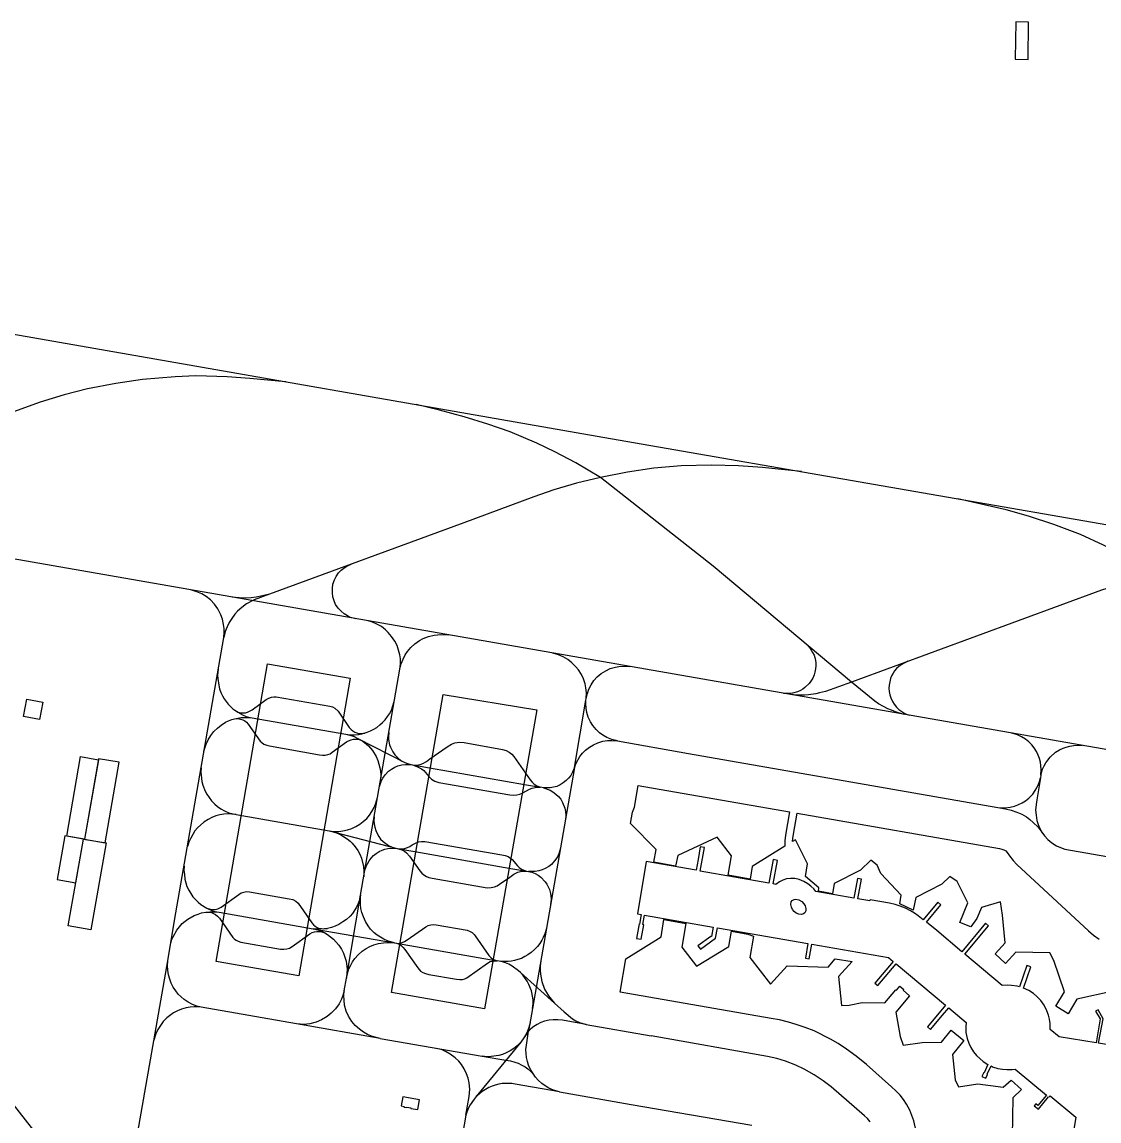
# Model space of a CAD drawing. Header units: metres. Extents: x -2114 to 2684, y -1968 to 1933.
# Drawn here: x -1002 to 140, y 473 to 1638 of the extents above; entities that cross this region are included whole.
import ezdxf

# ---------------------------------------------------------------- set-up
doc = ezdxf.new("R2010")
doc.units = ezdxf.units.M
for name, color, linetype in [('Apron', 6, 'Continuous'), ('Industrial', 1, 'Continuous'), ('Runway', 2, 'Continuous'), ('Taxiway', 3, 'Continuous'), ('Unclassified', 1, 'Continuous'), ('Yes', 1, 'Continuous')]:
    doc.layers.add(name, color=color, linetype=linetype)

msp = doc.modelspace()

# ---------------------------------------------------------------- linework, layer by layer
at = {"layer": 'Apron'}
for points in [[(-741.6, 958.1), (-654.1, 942.8), (-708.7, 627.3), (-796.1, 642.5), (-741.6, 958.1)], [(-555.4, 925.7), (-456.2, 909.2), (-511.6, 592.3), (-610.1, 609.6), (-555.4, 925.7)], [(-309, 743.7), (-332.2, 747.8), (-329.6, 761.4), (-356.8, 788.8), (-354.7, 800.9), (-352.5, 806.3), (-348.6, 829.2), (-188.2, 801.2), (-192.4, 776.4), (-193.1, 770.5), (-193.1, 764.8), (-227.8, 743.3), (-229.9, 729.8), (-253.4, 734.1), (-249.8, 754.6), (-265, 774.2), (-306.8, 754.8), (-309, 743.7)], [(155, 611), (116.2, 602.8), (107.1, 587.2), (94.1, 595.1), (103.2, 610.3), (91.9, 643.7), (87.7, 651.9), (51.7, 652.3), (40.8, 640.6), (29.9, 650.8), (40.5, 662.5), (37.7, 691.6), (35.5, 705.7), (15.3, 699.9), (10.4, 688.2), (3.8, 679.3), (-7.8, 684), (0.8, 704.9), (-10.5, 727.4), (-18.3, 732.7), (-26.8, 724.5), (-54.3, 710.5), (-57, 696.9), (-71.3, 703.6), (-69.9, 712.9), (-91.3, 736), (-95.5, 744.5), (-102, 750), (-113, 739.4), (-140.8, 725.4), (-142.8, 714.2), (-157.7, 717), (-157.1, 720.8), (-171.5, 732.8), (-169.1, 746.1), (-182.1, 771.6), (-185.1, 769.7), (-184.9, 773.1), (-184.2, 777.5), (-180.2, 799.9)], [(-180.2, 799.9), (34.4, 762.4), (37, 761.8), (39.1, 760.9), (41, 759.7), (42.4, 758.2), (44.9, 754.4), (48.7, 749.5), (52.7, 745.2), (128.7, 675.1), (134.2, 670.6), (139.9, 666.4)], [(-54.1, 462.6), (-56.5, 473.5), (-60.8, 485.1), (-64.4, 491.2), (-67.5, 496.1), (-70.9, 500.7), (-75.4, 505.4), (-80, 509.8), (-106.6, 533.2), (-117.5, 542.2), (-128, 549.8), (-136.6, 555.6), (-144.7, 560.4), (-162.2, 569.1), (-171.6, 572.7), (-181.4, 575.9), (-189.4, 578.2), (-199, 580.6), (-207.8, 582.3), (-367.8, 610), (-361.9, 645.4), (-324.3, 668.7), (-321.4, 687.2), (-298.2, 683), (-302.5, 657.6), (-286.8, 637.5), (-252.5, 658.4), (-249.8, 674.7), (-232.3, 671.7), (-226.6, 669.5), (-230.4, 646.9), (-208.4, 618.6), (-190.8, 637.8), (-147.3, 636.7), (-139.8, 645.4), (-121.7, 642.4), (-136.4, 626.5), (-133.3, 596), (-125, 596.1), (-111.3, 599.1), (-87.3, 598.7), (-75.5, 612.5), (-75, 612.1), (-71.2, 616.5), (-66.9, 612.9), (-67.7, 612), (-60.9, 606.1), (-75.6, 588.8), (-71.1, 563.1), (-67.7, 553.9), (-47.5, 556.8), (-27.3, 556.9), (-16.9, 569.7), (-3.6, 558.8), (-15.5, 544), (-12.6, 517.2), (-9.2, 509.8), (11.3, 512.8), (38.3, 509.5), (46.6, 516.9), (57.7, 506.9), (48.6, 498.2), (47.8, 456.9)]]:
    msp.add_lwpolyline(points, dxfattribs=at)
at = {"layer": 'Industrial'}
for points in [[(-939.9, 859.8), (-921.1, 856.4), (-935.6, 772.1), (-954.5, 775.5), (-939.9, 859.8)], [(-920.9, 857.5), (-935.6, 772.1), (-914, 768.4), (-898.9, 853.7), (-920.9, 857.5)], [(-936.8, 772.4), (-956.7, 775.9), (-964.8, 729.4), (-945, 725.8), (-936.8, 772.4)]]:
    msp.add_lwpolyline(points, dxfattribs=at)
at = {"layer": 'Runway'}
msp.add_lwpolyline([(-1575, 1406.2), (-378, 1196.8), (216.5, 1093.9), (1187.6, 924.4)], dxfattribs=at)
at = {"layer": 'Taxiway'}
for points in [[(-722.3, 1257), (-760.6, 1260.7), (-784.4, 1262.3), (-806.4, 1263.1), (-817.8, 1263.2), (-839.7, 1262.4), (-874.4, 1259.4), (-902.6, 1255.3), (-932.7, 1249.7), (-957.4, 1243.1), (-982.9, 1235.6), (-1074.7, 1202.2), (-1160.5, 1170.5), (-1278.9, 1127), (-1285.1, 1125.1), (-1292.5, 1123.4), (-1300.5, 1122.5), (-1309.5, 1122.2), (-1320.3, 1123)], [(-66.5, 904.5), (-71.6, 905.8), (-75.9, 907.2), (-80.2, 908.8), (-84, 910.5), (-88.7, 912.8), (-93.8, 915.8), (-97.9, 918.6), (-122.5, 938.8), (-269.2, 1061.7), (-388.7, 1155.7), (-414.7, 1171.1), (-437, 1182.7), (-456.3, 1191.9), (-484.3, 1203.9), (-508.2, 1212.2), (-533.1, 1219.8), (-559.5, 1226.9), (-584.2, 1232.9)], [(-175.6, 1161.8), (-200.4, 1164.3), (-216.8, 1166.2), (-242.2, 1168.1), (-271.1, 1168.8), (-303.1, 1167.8), (-332.1, 1165.4), (-360.1, 1161.3), (-388.7, 1155.7), (-414, 1149.5), (-438.3, 1142.4), (-459.3, 1135.1), (-533.5, 1107.7), (-739.7, 1032), (-747.1, 1030), (-753.7, 1028.8), (-759.1, 1028.2), (-765.5, 1027.7), (-771.7, 1027.9), (-779.3, 1028.7)], [(-1506.3, 1155.5), (-1506.2, 1149.6), (-1505.6, 1142.3), (-1504.2, 1134.8), (-1502.7, 1128.5), (-1500, 1120.1), (-1497, 1113.3), (-1493.9, 1107.7), (-1488.5, 1099.6), (-1470.3, 1075.9), (-1437.4, 1034.3), (-695.3, 87.4), (-260.9, -467.4), (-233.9, -502.1), (-171.8, -580.7), (-112.8, -656.4)], [(1367.9, 654.2), (1146, 692.7), (706.7, 769.5), (646.9, 780), (598.9, 788.8), (559.5, 795.1), (528.3, 800.6), (286.9, 842.9), (-1506.3, 1155.5)], [(528.3, 800.6), (521, 802.1), (515.1, 804), (508.6, 806.3), (502, 809.5), (496.6, 812.7), (491.3, 816.3), (485.7, 820.5), (320.7, 958.8), (247.2, 1019.9), (221.2, 1039.5), (200.8, 1052.7), (177.7, 1066.6), (144.8, 1084), (120.1, 1095.1), (92.1, 1105.8), (65.2, 1114.5), (41.5, 1121.2), (-9.8, 1133.1)], [(-648.1, 1005.8), (-653.7, 1007.3), (-656.9, 1008.8), (-660.3, 1011), (-663.8, 1013.9), (-666.7, 1017), (-669.5, 1021.1), (-671.2, 1024.9), (-672.5, 1029.1), (-673, 1033.4), (-673, 1037.9), (-672.3, 1042.5), (-670.7, 1047.2), (-669, 1050.7), (-666.4, 1054.4), (-663.8, 1057.2), (-660.7, 1059.6), (-657.6, 1061.6), (-653.2, 1063.8)], [(423.8, 1057.8), (394.1, 1060.4), (364.9, 1064), (336.4, 1065.4), (314.6, 1065.6), (288.6, 1064.6), (261, 1062.6), (230.8, 1058.2), (200.8, 1052.7), (175.2, 1046.5), (142.4, 1036.2), (-122.5, 938.8), (-150, 928.9), (-156.4, 927.2), (-160.4, 926.4), (-168.3, 925.3), (-172.2, 925), (-180.8, 925), (-187.3, 925.5)], [(-788, 986.1), (-787.8, 991.5), (-787.8, 995.6), (-788.3, 999.7), (-789.5, 1005.4), (-791.3, 1010.2), (-794.5, 1016.3), (-798, 1021.3), (-802.3, 1025.8), (-806.9, 1029.4), (-811.5, 1032.2), (-816.7, 1034.5), (-823.1, 1036.4)], [(-739.7, 1032), (-755.9, 1025.9), (-763.9, 1021.8), (-768.8, 1017.8), (-773.5, 1013.8), (-776.3, 1010.7), (-779.7, 1006.3), (-782.3, 1002), (-784.5, 997.4), (-786.5, 992.2), (-788, 986.1)], [(-601.4, 952.3), (-600.8, 958.1), (-600.9, 963.5), (-601.5, 967.8), (-602.7, 972.5), (-604.3, 977.4), (-606.7, 982), (-610.1, 987.1), (-613.7, 991.2), (-616.7, 994.2), (-621, 997.5), (-625.8, 1000.2), (-630.3, 1002.1), (-635.1, 1003.6)], [(-973.4, 76.4), (-968.1, 78), (-964.2, 79.6), (-960.5, 81.7), (-956.5, 84.5), (-953.3, 87.2), (-950.3, 90.3), (-947.5, 93.7), (-945.1, 97.3), (-943.1, 100.7), (-941.3, 105.1), (-939.8, 110.4), (-901.7, 330.4), (-881.6, 447.5), (-847.5, 643.4), (-840.3, 686.1), (-788, 986.1)], [(-601.4, 952.3), (-600, 958.2), (-598, 963.2), (-595.8, 967.5), (-593.4, 971.1), (-589.7, 975.5), (-585.7, 979.2), (-580.7, 982.7), (-576.7, 984.9), (-571.2, 987.1), (-565, 988.6), (-558, 989.2), (-549.7, 988.7)], [(-170, 978.7), (-167.2, 975.4), (-165.2, 972.6), (-163.8, 970.2), (-162.2, 967.1), (-161.5, 964.8), (-160.8, 961.7), (-160.4, 959.2), (-160.3, 955.9), (-160.6, 952.7), (-161.3, 949.4), (-162.1, 946.4), (-163.7, 942.9), (-165.6, 939.7), (-167.5, 937.2), (-171.9, 932.9), (-174.2, 931.2), (-176.8, 929.7), (-179.8, 928.4), (-185.1, 926.9), (-188, 926.6), (-191.1, 926.5), (-194.8, 926.8)], [(-403.8, 921.5), (-403.6, 927.5), (-404.1, 932.7), (-405.1, 937), (-406.8, 942.1), (-408.9, 946.7), (-412, 951.7), (-414.8, 955), (-419.2, 959.3), (-423.2, 962.7), (-428.4, 965.6), (-433.2, 967.8), (-439.2, 969.4)], [(-404.1, 919.6), (-402.6, 926.8), (-401, 931.1), (-398.4, 936), (-395.6, 940.3), (-392.2, 944.3), (-388, 947.8), (-383.1, 950.8), (-378.3, 953.1), (-372.9, 954.7), (-369.1, 955.4), (-364.5, 955.7), (-357.5, 955.2)], [(-63, 960.8), (-69.8, 957.1), (-72.5, 955.1), (-74.7, 953), (-76.8, 950.7), (-78.4, 948.2), (-80, 945.3), (-81.1, 942.6), (-82, 939.1), (-82.6, 935.6), (-82.8, 932.2), (-82.6, 928.6), (-81.9, 925.3), (-80.9, 922), (-79.1, 918.2), (-77.2, 915.2), (-74.8, 912.2), (-72.3, 909.8), (-69.1, 907.4), (-66.1, 905.6), (-63.5, 904.3), (-60.8, 903.5)], [(-793.9, 952.5), (-794.6, 946.1), (-794.5, 942.7), (-793.5, 935.5), (-792.5, 931.7), (-791.3, 927.8), (-789.5, 924.1), (-787.8, 921.1), (-783.3, 915.2), (-778.5, 910.4), (-776.4, 908.8), (-773.1, 906.7), (-767.6, 903.7), (-764.3, 902.3), (-761.6, 901.6), (-757.9, 900.9)], [(-660.5, 611.6), (-658.1, 624.8), (-643, 712.7), (-601.4, 952.3)], [(-776.4, 908.8), (-773, 907), (-770.1, 906.3), (-767.6, 906.1), (-765.2, 906.3), (-763, 906.8), (-758, 909.4), (-743, 920.3), (-740.3, 921.7), (-737.4, 922.8), (-735, 923.1), (-732.7, 923), (-675.7, 913.2), (-672.8, 912.5), (-670.5, 911.2), (-666.9, 907.8), (-655, 890.7), (-653, 888.4), (-651.2, 887), (-649.2, 885.8), (-647.1, 884.9), (-645.5, 884.4), (-643.3, 884.3), (-638.6, 884.7)], [(-658.8, 883.5), (-654, 883), (-649.4, 883), (-645.4, 883.3), (-641.8, 883.8), (-635.9, 885.6), (-632.6, 887), (-629.1, 888.7), (-625.7, 890.7), (-622.6, 893.3), (-619.7, 895.9), (-617.1, 898.8), (-614.4, 902.1), (-612.4, 905.2), (-610.4, 909), (-609.1, 912.4), (-607.3, 918.2)], [(-416.3, 848.2), (-404.1, 919.6)], [(-370.7, 876.3), (-376.5, 877.8), (-382, 879.9), (-386.2, 882.4), (-389.7, 885.1), (-393.4, 888.4), (-396.9, 892.6), (-399.2, 896.7), (-401.6, 901.7), (-403, 906.6), (-403.8, 911.1), (-404.1, 915.7), (-404.1, 919.6)], [(-809.1, 865.4), (-806.8, 873), (-804.7, 877.5), (-801.9, 882), (-798.8, 886.2), (-794.8, 889.9), (-790.8, 893.2), (-786.1, 896.2), (-783, 897.8), (-779.5, 899), (-776.7, 899.8), (-773.2, 900.6), (-769.8, 901.1), (-766.5, 901.3), (-763.3, 901.3), (-757.9, 900.9)], [(-776.7, 899.8), (-773.2, 900), (-770.4, 899.6), (-768, 898.7), (-765.9, 897.7), (-764, 896.3), (-762.2, 894.3), (-749.5, 876.1), (-747.7, 874.6), (-745.7, 873.1), (-742.6, 871.7), (-739.8, 871), (-686.7, 861.7), (-683.6, 861.3), (-680.6, 861.3), (-677.8, 861.9), (-675.3, 862.8), (-673.1, 864.3), (-658.1, 875.3), (-656, 876.4), (-653.1, 877.7), (-650.5, 878.3), (-647.8, 878.3), (-645.6, 878.1), (-643.4, 877.4), (-640.7, 876)], [(-757.9, 900.9), (-658.8, 883.5)], [(-658.8, 883.5), (-654.4, 882.5), (-650, 881.1), (-645.9, 879.1), (-596.1, 853.4), (-593.3, 852.4), (-589.7, 851.3), (-570.1, 847.8)], [(-645.9, 879.1), (-640.7, 876), (-634.6, 871), (-630.5, 866.1), (-626.6, 859.7), (-624.7, 855.6), (-622.5, 847.8), (-621.9, 844.4), (-621.6, 840.3), (-622, 833.3)], [(-613.1, 885.3), (-613.5, 880.4), (-613.4, 877.9), (-612.4, 872.4), (-611.5, 869.9), (-609, 864.9), (-606.9, 861.8), (-604.6, 859.4), (-602.5, 857.5), (-599.2, 855)], [(-588, 850.9), (-583.5, 850.8), (-580, 851.3), (-577.1, 852.3), (-573.1, 854.6), (-569.7, 857.3), (-551.2, 870.2), (-546.6, 873.1), (-543.2, 874.5), (-538.2, 875.1), (-533.4, 874.7), (-492.5, 867.4), (-488.6, 866.2), (-485.6, 864.6), (-482.7, 862.3), (-480.4, 859.7), (-463.3, 835.2), (-461.1, 832.5), (-459, 830.6), (-456.3, 828.8), (-452.4, 827.4)], [(-416.3, 848.2), (-414.4, 852.9), (-410.5, 859.9), (-407.6, 863.5), (-404.6, 866.5), (-400.5, 869.9), (-396.2, 872.4), (-391.5, 874.5), (-386.2, 876), (-381.1, 876.8), (-376.7, 876.9), (-370.7, 876.3)], [(-370.7, 876.3), (-295.5, 863.1)], [(78.2, 839.9), (78.6, 846), (77.8, 853.9), (76.7, 857.7), (75.4, 861.4), (73.6, 865.1), (71.1, 869.2), (68.5, 872.4), (65.6, 875.3), (61.8, 878.2), (57.7, 880.8), (53.4, 882.8), (47.5, 884.6)], [(-295.5, 863.1), (40.6, 804.5), (46.9, 803), (52.9, 800.9), (58, 798.6), (62.9, 795.8), (66.5, 793.2), (70.2, 790), (75.2, 784.9), (82.1, 775.8), (85.6, 771.9), (89.8, 768.3), (94.8, 765.3), (98.9, 763.5), (103.8, 761.8), (294.2, 728.5)], [(78.2, 839.9), (80.1, 846.4), (81.7, 850), (83.5, 853.2), (85.6, 856), (88.1, 859.2), (93.8, 864.3), (98, 866.8), (102, 868.7), (105.1, 869.8), (109.1, 870.9), (113.3, 871.5), (117, 871.7), (122, 871.6)], [(-623, 827.9), (-621.1, 833.3), (-619.6, 836.8), (-617, 840.6), (-613.3, 844.3), (-610.3, 846.5), (-606.7, 848.6), (-603.4, 850), (-599.3, 851), (-595.4, 851.4), (-589.7, 851.3)], [(-588, 850.9), (-583.3, 849.3), (-578.4, 846.8), (-575.9, 844.9), (-570.7, 838.6), (-568, 835.9), (-564.3, 833.8), (-560, 832.2), (-484.7, 819.1), (-481, 818.8), (-477.5, 819.1), (-474.2, 819.9), (-470.9, 821.5), (-464.1, 825.3), (-461.2, 826.4), (-457.9, 827.1), (-452.4, 827.4)], [(-812.1, 847.7), (-812.3, 843.6), (-812.1, 840), (-811.2, 833.2), (-810.2, 829.3), (-807.8, 823.1), (-806.1, 819.9), (-803.7, 816.4), (-801.1, 813), (-797.6, 809.3), (-794.6, 806.7), (-791.4, 804.5), (-787.5, 802.3), (-782.9, 800.3), (-775, 798.2)], [(-416.3, 848.2), (-460.7, 592.6), (-465, 568.6), (-473.3, 557.1), (-520.4, 499.3), (-522.8, 496.7), (-527, 490.7), (-528.5, 487.6), (-530.4, 483), (-531.4, 479.7), (-576.4, 219.1)], [(-570.1, 847.8), (-469.4, 830.2)], [(-416.3, 848.2), (-418.3, 843.3), (-420.3, 839.8), (-422.6, 837), (-425, 834.4), (-428.1, 832), (-431.6, 829.8), (-434.9, 828.1), (-438.6, 827.2), (-442.1, 826.6), (-445.4, 826.5), (-449.1, 826.8), (-452.4, 827.4)], [(78.2, 839.9), (77.8, 837.4)], [(-469.4, 830.2), (-452.4, 827.4)], [(34.8, 805.5), (40.5, 805.5), (45.6, 806.1), (50.2, 807.3), (53.7, 808.5), (58.3, 810.6), (62.1, 812.9), (65.3, 815.6), (69.6, 820), (72.3, 823.7), (74.1, 826.8), (75.8, 830.6), (76.9, 833.5), (77.8, 837.4)], [(77.8, 837.4), (73.8, 814.1), (73.2, 809.1), (72.7, 803), (73.1, 797.5), (73.9, 792), (75.3, 787.6), (77, 783.7), (79.7, 779)], [(-676.4, 781), (-671.2, 780.5), (-666.2, 780.5), (-661.7, 780.9), (-656.8, 782.1), (-652.3, 783.7), (-648.1, 785.6), (-644, 788.1), (-640.3, 790.9), (-636.6, 794.3), (-633.7, 797.7), (-631, 801.7), (-628.7, 805.7), (-627.3, 809.3), (-625, 816.3)], [(-449.1, 826.8), (-442.2, 824.3), (-439.1, 822.4), (-436, 820.1), (-433.2, 817.4), (-430.9, 814.5), (-429, 811.2), (-426.5, 805.1), (-425.9, 801.5), (-425.6, 797.8), (-425.9, 792.6)], [(-775, 798.2), (-779.5, 798.8), (-783.8, 799), (-787.9, 798.6), (-792.3, 797.9), (-796.4, 796.8), (-800.8, 795.2), (-804.8, 793.2), (-809.1, 790.4), (-815.9, 784.2), (-818.8, 780.9), (-823.2, 773.4), (-825.1, 769.2), (-826.6, 764.3)], [(-775, 798.2), (-676.4, 781)], [(-628.5, 795.9), (-628.9, 791.6), (-628.6, 788.5), (-628, 785), (-627, 781.5), (-625.5, 778.1), (-623.8, 775.1), (-621.8, 772.4), (-619.2, 769.7), (-616.4, 767.5), (-613.5, 765.6), (-609.4, 763.6)], [(-676.4, 781), (-604.2, 762.3), (-585.4, 759)], [(-669.6, 779.2), (-665, 777.4), (-661, 775.2), (-657.3, 772.6), (-654.2, 770.2), (-651.9, 767.9), (-648.9, 764.2), (-646, 760.3), (-643.9, 756.5), (-642.2, 752), (-639.9, 743.2), (-639.5, 737.7), (-639.6, 732.4)], [(-602.7, 762), (-599, 762), (-596.4, 762.4), (-593.4, 763.3), (-590.7, 764.6), (-588.2, 766.2), (-584.2, 768.4), (-581.4, 769.4), (-578.6, 769.9), (-574.8, 769.8), (-493.3, 755.7), (-489.8, 754.9), (-486.5, 753.7), (-482.5, 750.7), (-476.8, 744), (-475, 742.3), (-472.5, 740.6), (-470.1, 739.5), (-467, 738.4)], [(-638.4, 739.3), (-637, 743.3), (-635.8, 746), (-634, 749.3), (-632, 752), (-629.5, 754.8), (-626.6, 757.2), (-623.4, 759.1), (-620.3, 760.6), (-617.2, 761.7), (-614, 762.3), (-611, 762.6), (-604.2, 762.3)], [(-602.7, 762), (-599.4, 760.9), (-596.6, 759.4), (-594.4, 757.7), (-591.1, 754.1), (-580.2, 738.6), (-578.2, 736.3), (-576, 734.4), (-573.3, 732.8), (-570.6, 731.7), (-567.3, 730.8), (-508.8, 720.8), (-504.5, 720.9), (-501.2, 721.6), (-498.2, 722.8), (-495.6, 724.4), (-484.7, 731.9), (-480.5, 735), (-476.5, 737.2), (-473.6, 738.1), (-470.9, 738.4), (-467, 738.4)], [(-585.4, 759), (-483.9, 741.3)], [(-431.2, 762.6), (-433, 756.7), (-434.4, 753.4), (-435.9, 751), (-440.8, 745.2), (-443.6, 743.2), (-447.2, 741), (-450.4, 739.7), (-454, 738.5), (-458.1, 737.9), (-461.2, 737.8), (-465, 738), (-461.4, 737.1), (-458, 735.7), (-454.9, 734.1), (-452, 732), (-447.2, 727), (-445.5, 724.4), (-442.7, 718.7), (-441.7, 714.8), (-441.2, 712), (-441, 708.5), (-441.6, 702.5)], [(-830.2, 743.7), (-830.3, 739), (-829.9, 735), (-829.3, 729.8), (-828.3, 726.1), (-827.1, 722.1), (-825.1, 718), (-820.8, 711.2), (-818.2, 708.1), (-815.3, 705.3), (-812.4, 703), (-806.1, 699), (-800.1, 696.3), (-797.6, 695.5), (-792.9, 694.7)], [(-483.9, 741.3), (-465, 738)], [(-806.1, 699), (-802.5, 697.9), (-799.8, 697.5), (-797.2, 697.8), (-794.4, 698.3), (-791, 700.2), (-772, 713.7), (-769.5, 715.2), (-766.8, 716.2), (-764, 716.6), (-760.9, 716.4), (-718.6, 709.1), (-714.8, 708.1), (-711.7, 706.4), (-709.4, 704.3), (-694.8, 683.7), (-693.1, 681.5), (-691.1, 679.9), (-689, 678.7), (-686.8, 677.7), (-684.5, 677.4), (-682.1, 677.3), (-678, 677.7)], [(-658.1, 624.8), (-655.4, 634.7), (-653.5, 638.8), (-651.5, 642.3), (-649, 645.9), (-645.6, 649.7), (-641.4, 653.4), (-637, 656.3), (-633.3, 658.3), (-629, 660.1), (-624, 661.6), (-618.6, 662.5), (-613.5, 662.7), (-607.2, 662.3), (-613.8, 664.1), (-618.5, 666.1), (-625.4, 670.4), (-628.7, 673), (-632.4, 676.9), (-635, 680.5), (-638, 685.1), (-640, 689.8), (-641.8, 694.6), (-642.7, 698.9), (-643.3, 703.1), (-643.3, 707.7), (-643, 712.7), (-644.3, 707.5), (-645.6, 704.1), (-647.5, 700.2), (-651.8, 693.6), (-654.2, 690.7), (-658.1, 687.2), (-661.8, 684.6), (-666.2, 681.9), (-669.9, 680.1), (-674, 678.7), (-678, 677.7), (-681.2, 677.1), (-686.8, 676.7), (-689.2, 676.8), (-693.2, 677.2)], [(-844.4, 661.7), (-843.2, 665.8), (-841.8, 668.8), (-838, 675.6), (-835.2, 679.3), (-832.2, 682.7), (-829, 685.4), (-826.1, 687.6), (-819.6, 691.2), (-815.4, 692.9), (-811.7, 694), (-807, 694.9), (-803, 695.3), (-797.7, 695.2), (-792.9, 694.7)], [(-807, 694.9), (-803.4, 694.8), (-801.2, 694.5), (-799, 693.6), (-796.8, 692.3), (-794.6, 690.7), (-792.8, 688.4), (-778.6, 668.1), (-776.7, 666.4), (-774.9, 665.2), (-772.8, 664), (-770, 663.2), (-727.8, 655.8), (-724.6, 655.5), (-721.1, 655.9), (-718.5, 656.8), (-715.7, 658.4), (-696.7, 671.8), (-694.3, 673.2), (-691.9, 674.1), (-689.3, 674.5), (-686.5, 674.4), (-684.3, 674.1), (-681.1, 672.9)], [(-792.9, 694.7), (-693.2, 677.2)], [(-693.2, 677.2), (-605.1, 661.9)], [(-693.2, 677.2), (-688.4, 676.1), (-685.1, 675), (-681.1, 672.9), (-678.2, 671.2), (-671.9, 666.3), (-666.1, 659.8), (-663.4, 655.6), (-661.1, 651.3), (-659.6, 647), (-658.4, 642.8), (-657.4, 634.6), (-658.1, 624.8)], [(-605.1, 661.9), (-603, 661.8), (-601.1, 662), (-598.8, 662.6), (-596.4, 663.7), (-593.8, 665.4), (-574, 679.3), (-571.3, 680.7), (-568.7, 681.5), (-565.7, 681.8), (-562.9, 681.5), (-529.9, 675.7), (-526.8, 674.5), (-524.7, 673.3), (-522.7, 671.3), (-521.5, 669.8), (-506.9, 648.9), (-504.9, 646.7), (-502.8, 645.1), (-501.1, 644.2), (-498.3, 643.3)], [(-445.9, 677.6), (-447.6, 671.9), (-449.3, 668), (-450.9, 665), (-453.1, 661.6), (-455.6, 658.4), (-458.5, 655.2), (-462.2, 652), (-465.6, 649.6), (-468.9, 647.7), (-472.6, 645.9), (-476.5, 644.5), (-479.7, 643.7), (-483, 643), (-486.5, 642.6), (-489.6, 642.5), (-492.8, 642.6), (-496, 643)], [(-605.1, 661.9), (-498.3, 643.3)], [(-605.1, 661.9), (-601.6, 660.6), (-599.5, 659.1), (-597.8, 657.5), (-596.2, 655.4), (-582.5, 635.9), (-581, 634), (-579.5, 632.3), (-577.2, 630.9), (-574.2, 629.7), (-570.6, 628.9), (-541.2, 623.7), (-537.8, 623.3), (-534.9, 623.6), (-532.6, 624.2), (-530.5, 625.2), (-508.5, 640.7), (-505.5, 642.4), (-503.5, 643), (-501.1, 643.4), (-498.3, 643.3)], [(-711, 576.5), (-811.9, 594), (-816.6, 595.3), (-821.1, 597.1), (-825.7, 599.4), (-830.2, 602.4), (-833.3, 605.1), (-836.3, 608.1), (-839, 611.6), (-841.7, 615.5), (-843.8, 619.7), (-845.4, 624), (-846.6, 628.5), (-847.5, 633.3), (-847.8, 638), (-847.5, 643.4)], [(-460.7, 592.6), (-460.2, 597.7), (-460.2, 601.1), (-460.5, 604), (-462, 611.4), (-464.5, 618), (-466.5, 621.8), (-470.5, 627.6), (-473.4, 630.9), (-475.5, 632.7), (-482.2, 637.6), (-486, 639.6), (-489.3, 641), (-492.7, 642.2), (-496, 643), (-498.3, 643.3)], [(-452, 643.3), (-452.5, 637.5), (-452.6, 633.2), (-452.3, 629.3), (-451.7, 625.2), (-451, 621.4), (-448, 613.4), (-446.1, 609.7), (-443.7, 606), (-441.1, 602.5), (-437.4, 598.4), (-427.3, 589.2), (-418.3, 581.8), (-415, 579.8), (-410.8, 577.8), (-403.8, 575.6)], [(-437.4, 598.4), (-473.4, 630.9)], [(-660.5, 611.6), (-661.7, 606.6), (-663.4, 602.6), (-665.8, 597.8), (-669.7, 592.4), (-674.1, 587.7), (-678.6, 584.1), (-684.6, 580.6), (-690.2, 578.2), (-696.8, 576.5), (-703.2, 575.9), (-711, 576.5)], [(-622.4, 561.1), (-630.4, 563), (-635.7, 565.1), (-640.1, 567.6), (-644.3, 570.7), (-648.9, 574.8), (-652.3, 579), (-655.7, 584.7), (-658.2, 589.9), (-660, 596.4), (-660.6, 601.6), (-660.9, 606.6), (-660.5, 611.6)], [(-811.9, 594), (-815.6, 594.4), (-819.6, 594.5), (-823.8, 594.2), (-828, 593.4), (-832.9, 592.1), (-837, 590.3), (-841.5, 588), (-848.4, 582.9), (-852.3, 578.8), (-855.3, 574.8), (-858, 570.5), (-860, 565.8), (-862.1, 559.1)], [(-622.4, 561.1), (-711, 576.5)], [(-463.4, 577.4), (-464.6, 572.5), (-466.1, 568.8), (-467.6, 565.5), (-470, 561.6)], [(-403.8, 575.6), (-429.1, 580.2), (-433.8, 580.7), (-438.9, 580.8), (-443.2, 580.4), (-448, 579.3), (-452.1, 577.9), (-456, 575.9), (-459.5, 573.6), (-462.4, 571.2), (-465, 568.6)], [(-403.8, 575.6), (-335, 563.7)], [(-622.4, 561.1), (-514.1, 542.1), (-489, 537.9)], [(-432.3, 504.4), (-438.6, 506.1), (-443.5, 508.4), (-447.5, 510.7), (-450.8, 513.2), (-454.7, 516.6), (-457.7, 519.8), (-463, 528.1), (-464.9, 532.8), (-466, 536.5), (-467.1, 540.7), (-467.6, 545), (-467.7, 549.1), (-467.3, 553.9), (-465, 568.6)], [(-102.9, 472.6), (-105.7, 476), (-108.7, 478.9), (-144.2, 509.6), (-152.5, 516.1), (-162.3, 522.5), (-172.6, 528.3), (-181.5, 532.6), (-192.4, 536.9), (-201.7, 539.8), (-211.5, 542), (-335, 563.7)], [(-531.4, 479.7), (-528, 499.6), (-527.5, 503.2), (-527.3, 507.3), (-527.8, 513.9), (-529, 518.9), (-530.6, 523.5), (-533.1, 528.7), (-536, 533.2), (-538.9, 536.8), (-542.6, 540.5), (-548.1, 544.5), (-552.4, 546.9), (-556.4, 548.8), (-562.4, 550.5)], [(-473.3, 557.1), (-477.1, 553.3), (-480.7, 550.3), (-484.5, 547.7), (-488.6, 545.6), (-492.6, 544.1), (-496.4, 543), (-504.7, 541.7), (-508.8, 541.5), (-514.1, 542.1)], [(-489, 537.9), (-484.1, 537.1), (-479.5, 536), (-476.1, 534.7), (-472.2, 532.8), (-468.7, 530.9), (-465.7, 528.7), (-462.6, 526.1), (-459.5, 522.5)], [(-432.3, 504.4), (-479.3, 512.6), (-482.7, 513.1), (-489.2, 513.4), (-492.9, 513.1), (-496.4, 512.6), (-500.2, 511.6), (-503.5, 510.4), (-506.9, 509), (-514, 504.7), (-516.6, 502.8), (-520.4, 499.3)], [(-432.3, 504.4), (-356, 491.1)], [(-356, 491.1), (-228.1, 468.9)]]:
    msp.add_lwpolyline(points, dxfattribs=at)
at = {"layer": 'Unclassified'}
for points in [[(223.3, 541.9), (139.5, 555.9), (144.2, 581.9), (138.8, 591.3), (136.3, 589.9), (141.2, 581.7), (136.7, 556.5), (97.7, 562.7), (88.2, 570.6), (88.1, 576.9), (87.4, 581.4), (86.3, 585.5), (84.6, 590.4), (81.6, 596.1), (78.1, 601.1), (73.9, 605.5), (70.3, 608.6), (65.4, 611.9), (59.9, 614.3), (67.7, 636.8), (63.5, 638.3), (55.7, 615.6), (53.2, 616.4), (47.2, 617.1), (42.5, 617.4), (37.2, 617.1), (-2.3, 650.2), (22.8, 680.4), (19.6, 683.1), (-5.5, 652.9), (-32.2, 675.4), (-43.2, 684.1), (-27.7, 702.6), (-31.1, 705.4), (-46.4, 686.7), (-52, 691.1), (-55.6, 693.8), (-59.9, 696.4), (-65.4, 699.2), (-70.8, 701.3), (-76.1, 703), (-82.4, 704.4), (-102.8, 707.9), (-103, 706.8), (-115.7, 709), (-112.1, 729.8), (-116.3, 730.4), (-120, 709.8), (-160.2, 716.8), (-162.6, 719.5), (-165.5, 722.3), (-169, 724.9), (-173.2, 727.4), (-178, 729.3), (-182.6, 730.4), (-187.3, 730.6), (-191.5, 730.2), (-195.5, 728.8), (-199, 727), (-202.7, 724.2), (-205.7, 724.8), (-200.9, 749.7), (-205.6, 750.6), (-210.3, 725.6), (-282.9, 738.4), (-278.5, 763.3), (-282.9, 764.1), (-285.3, 750.7), (-285, 750.7), (-287.2, 739.2), (-340.2, 748.5), (-349.6, 693.1), (-345.7, 692.5), (-347.4, 682.3), (-347.7, 682.4), (-350.4, 667), (-345.7, 666.1), (-342.9, 681.5), (-343.7, 681.7), (-341.9, 691.8), (-269.3, 679.1), (-271, 669), (-271.6, 669.1), (-285.5, 659.2), (-282.8, 655.7), (-266.8, 667.2), (-264.8, 678.3), (-168.7, 661.6), (-171.4, 646.2), (-167.3, 645.5), (-164.5, 660.8), (-83.2, 646.7), (-78.4, 642.7), (-97.7, 619.7), (-94.5, 617.1), (-75.3, 640), (-22.9, 596.2), (-42.1, 573.3), (-38.7, 570.4), (-25.9, 585.5), (-19.5, 593.4), (-1, 577.9), (-1.5, 573.2), (-1.2, 567.4), (0.2, 560.9), (1.9, 556), (3.9, 551.5), (6.7, 546.8), (9.8, 543), (16.9, 536.4), (22.1, 533.4), (18, 524.7), (17.8, 524.8), (15.8, 520.7), (19.8, 518.8), (21.8, 522.9), (21.4, 523.1), (25.5, 531.8), (27.1, 531), (32.6, 529.3), (37.5, 528.4), (42, 528.1), (47.9, 528.2), (50.9, 528.6), (84.1, 500.9), (75.1, 489.8), (72.9, 491.5), (71.2, 489.4), (75.6, 485.9), (86.4, 499.1), (86.8, 498.7), (88, 500.1), (115.2, 477.4), (108.8, 438.9)], [(-183.2, 708.3), (-181.5, 708.6), (-178.3, 708), (-175.3, 706.2), (-173, 703.8), (-171.8, 701.6), (-171, 698.9), (-171.1, 696.4), (-172, 694.3), (-173.4, 693), (-175.5, 692.4), (-178.3, 692.6), (-181.1, 693.7), (-183.2, 695.4), (-185.2, 697.7), (-186.3, 700.2), (-186.9, 703), (-186.4, 705.7), (-185.3, 707.2), (-183.2, 708.3)]]:
    msp.add_lwpolyline(points, dxfattribs=at)
at = {"layer": 'Yes'}
for points in [[(51.6, 1638.5), (51.1, 1599), (64.6, 1598.8), (65.1, 1638.3), (51.6, 1638.5)], [(-996.8, 920.6), (-979.8, 917.3), (-983.4, 899), (-1000.4, 902.4), (-996.8, 920.6)], [(-936.8, 772.4), (-912.9, 768.2), (-929.2, 676), (-953, 680.4), (-936.8, 772.4)], [(-600.1, 489.5), (-597, 489), (-597.1, 488.3), (-594, 487.7), (-594, 488.2), (-589.8, 487.4), (-589.9, 486.8), (-582.5, 485.5), (-580.7, 495.9), (-598.4, 499.1), (-600.1, 489.5)]]:
    msp.add_lwpolyline(points, dxfattribs=at)

doc.saveas('drawing.dxf')
